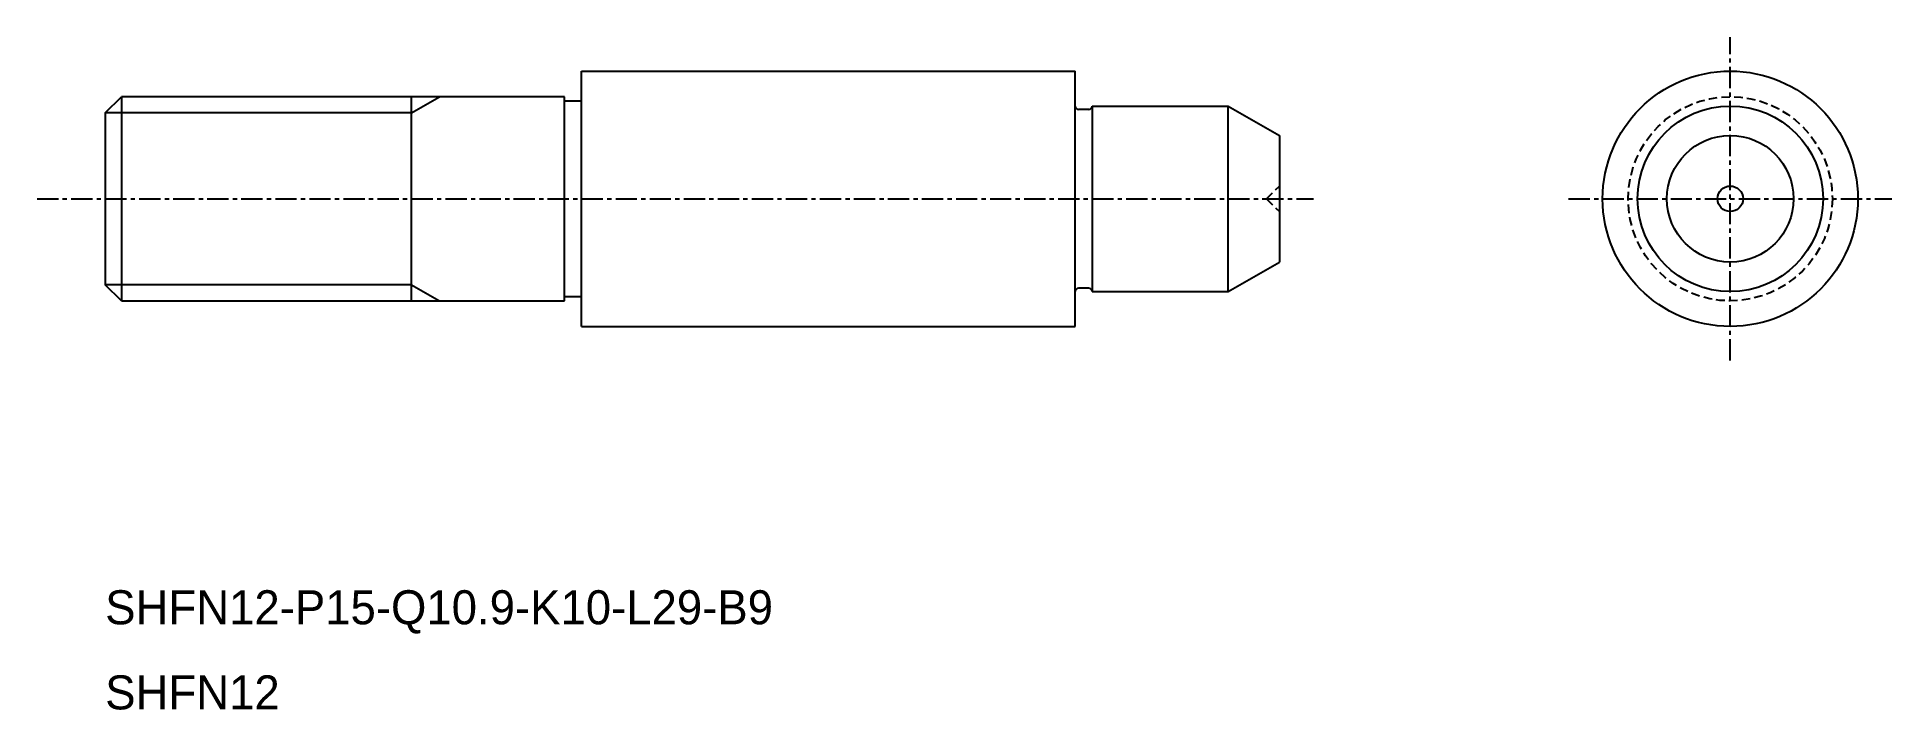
# Model space of a CAD drawing. Extents: x -962 to -853, y -748 to -708.
import ezdxf

# ---------------------------------------------------------------- set-up
doc = ezdxf.new("R2010")
doc.units = 0
doc.linetypes.add('CENTER', pattern=[2, 1.25, -0.25, 0.25, -0.25])
doc.linetypes.add('DASHED', pattern=[0.75, 0.5, -0.25])
doc.layers.get('0').update_dxf_attribs({"linetype": 'CONTINUOUS'})
doc.layers.add('CENTER', color=1, linetype='CENTER')

msp = doc.modelspace()

# ---------------------------------------------------------------- linework, layer by layer
at = {"color": 7, "linetype": 'CONTINUOUS'}
for p, q in [((-929.56, -710.23), (-900.56, -710.23)), ((-929.56, -725.23), (-929.56, -710.23)), ((-900.56, -725.23), (-900.56, -710.23)), ((-957.56, -712.68), (-956.61, -711.73)), ((-930.56, -711.73), (-956.61, -711.73)), ((-956.61, -711.73), (-956.61, -723.73)), ((-939.56, -723.73), (-939.56, -711.73)), ((-930.56, -723.73), (-930.56, -711.73)), ((-957.56, -712.68), (-957.56, -722.78)), ((-899.76, -712.48), (-900.36, -712.48)), ((-899.56, -712.28), (-891.56, -712.28)), ((-899.56, -712.28), (-899.56, -712.28)), ((-899.56, -712.38), (-899.56, -712.28)), ((-899.56, -712.28), (-899.56, -723.18)), ((-891.56, -712.28), (-888.56, -714.01)), ((-891.56, -723.18), (-891.56, -712.28)), ((-888.56, -714.01), (-888.56, -721.45)), ((-891.56, -723.18), (-888.56, -721.45)), ((-956.61, -723.73), (-957.56, -722.78)), ((-956.61, -723.73), (-930.56, -723.73)), ((-899.76, -722.98), (-900.36, -722.98)), ((-899.56, -723.08), (-899.56, -723.18)), ((-899.56, -723.18), (-891.56, -723.18)), ((-899.56, -723.18), (-899.56, -723.18)), ((-929.56, -725.23), (-900.56, -725.23))]:
    msp.add_line(p, q, dxfattribs=at)
at = {"color": 3}
for p, q in [((-939.56, -712.68), (-937.92, -711.73)), ((-939.56, -712.68), (-957.56, -712.68)), ((-939.56, -722.78), (-957.56, -722.78)), ((-939.56, -722.78), (-937.92, -723.73))]:
    msp.add_line(p, q, dxfattribs=at)
for p, q in [((-930.56, -711.98), (-929.56, -711.98)), ((-930.56, -723.48), (-929.56, -723.48))]:
    msp.add_line(p, q)
at = {"color": 3, "linetype": 'DASHED'}
for q in [(-888.56, -716.98), (-888.56, -718.48)]:
    msp.add_line((-889.31, -717.73), q, dxfattribs=at)
at = {"color": 7, "linetype": 'CONTINUOUS'}
for radius in [7.5, 5.45, 3.72, 0.75]:
    msp.add_circle((-862.06, -717.73), radius, dxfattribs=at)
at = {"color": 3, "linetype": 'DASHED'}
msp.add_circle((-862.06, -717.73), 6, dxfattribs=at)
at = {"color": 7, "linetype": 'CONTINUOUS'}
for centre, start, end in [((-900.36, -712.28), 180, 270), ((-899.76, -712.28), 270, 0), ((-900.36, -723.18), 90, 180), ((-899.76, -723.18), 0, 90)]:
    msp.add_arc(centre, 0.2, start, end, dxfattribs=at)
at = {"layer": 'CENTER', "color": 1, "linetype": 'CENTER'}
for p, q in [((-862.06, -727.23), (-862.06, -708.23)), ((-961.56, -717.73), (-886.56, -717.73)), ((-871.56, -717.73), (-852.56, -717.73))]:
    msp.add_line(p, q, dxfattribs=at)

# ---------------------------------------------------------------- texts
at = {"color": 7, "linetype": 'CONTINUOUS'}
for s, p in [('SHFN12-P15-Q10.9-K10-L29-B9', (-957.56, -742.73)), ('SHFN12', (-957.56, -747.73))]:
    msp.add_text(s, height=2, dxfattribs=at).set_placement(p)

doc.saveas('drawing.dxf')
